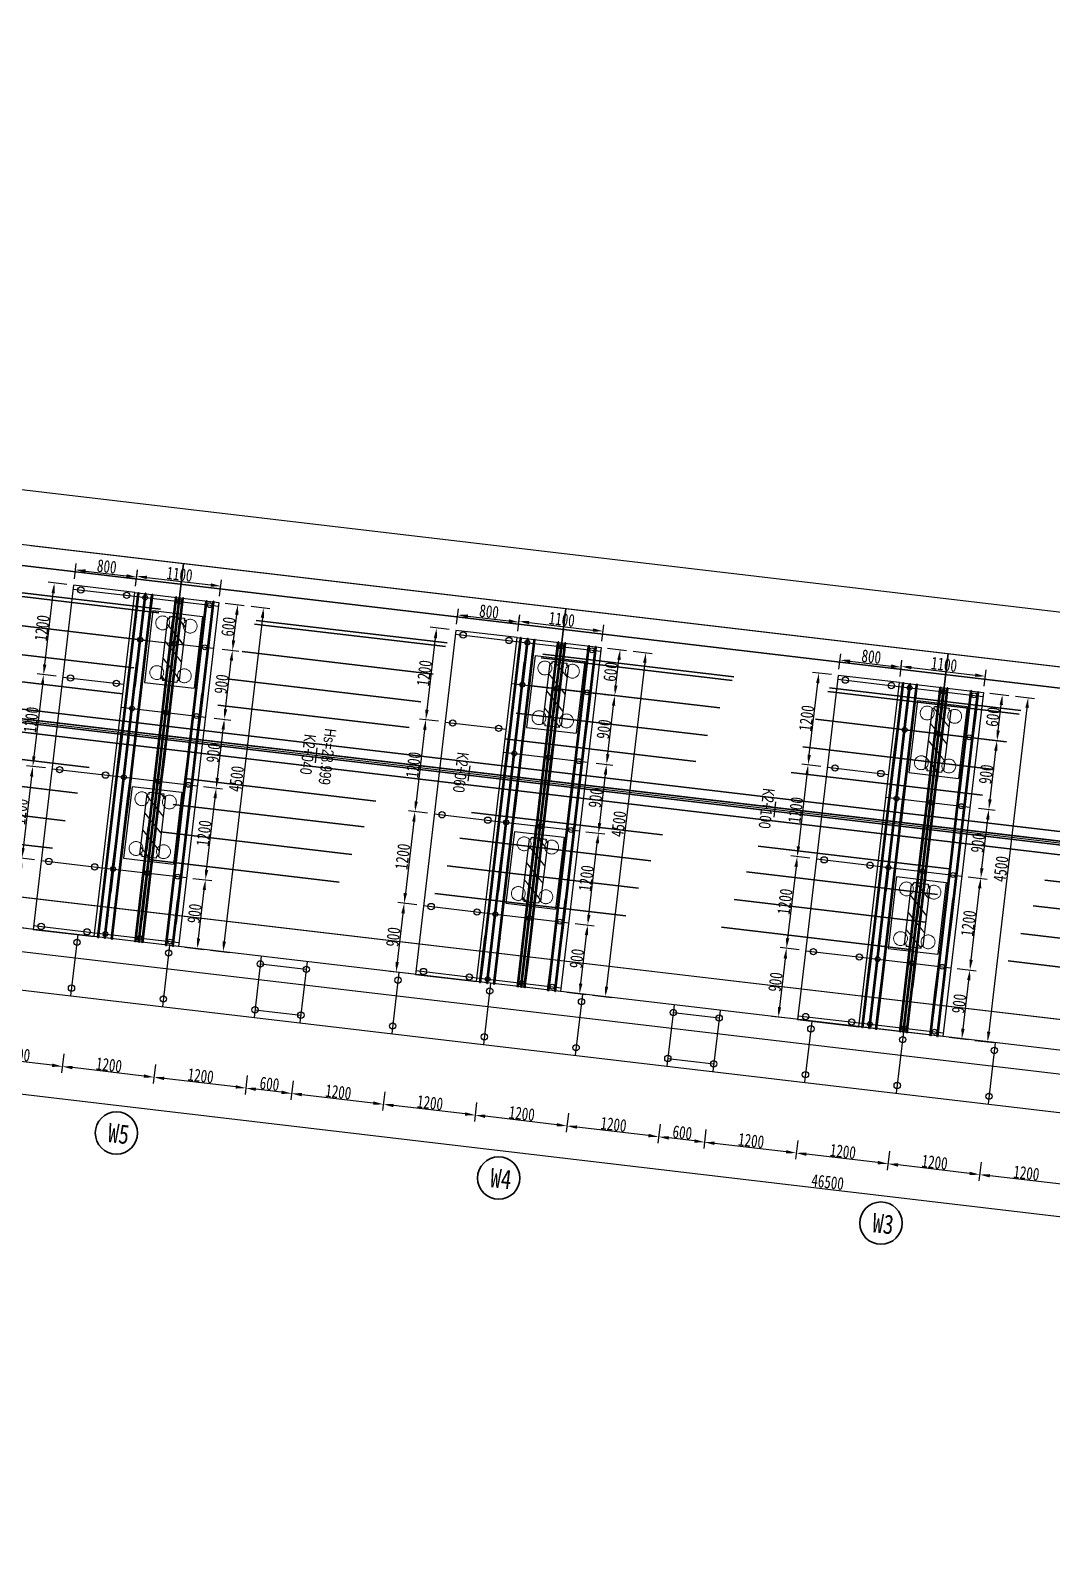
# Model space of a CAD drawing. Extents: x 0 to 558779, y 0 to 2762081.
# Drawn here: x 518231.3 to 518363.9, y 2757667.7 to 2757867.1 of the extents above; entities that cross this region are included whole.
import ezdxf
from ezdxf.enums import TextEntityAlignment as Align

# ---------------------------------------------------------------- set-up
doc = ezdxf.new("R2010")
doc.units = 0
doc.header["$LTSCALE"] = 20
doc.header["$PDMODE"] = 34
for name, pattern in [('CENTER', [2, 1.25, -0.25, 0.25, -0.25]), ('DASHED', [19.05, 12.7, -6.35]), ('HIDDEN', [0.375, 0.25, -0.125])]:
    doc.linetypes.add(name, pattern=pattern)
for name, color, linetype in [('B-标线', 8, 'Continuous'), ('L-主桥边线', 240, 'Continuous'), ('QL-主线桥位平面', 190, 'Continuous'), ('QL-主线桥墩', 191, 'Continuous'), ('RD-红线', 230, 'Continuous'), ('XW_2022', 7, 'Continuous'), ('主线墩中心线', 6, 'Continuous'), ('主线墩号', 1, 'Continuous'), ('桩号-2022', 7, 'Continuous'), ('粗实线', 1, 'Continuous'), ('细实线', 8, 'Continuous'), ('设计高-2022', 7, 'Continuous'), ('设计高-地面高-2022', 7, 'Continuous'), ('道路边线', 22, 'Continuous')]:
    doc.layers.add(name, color=color, linetype=linetype)
for name, color, linetype, lineweight in [('Layer1', 1, 'Continuous', 15), ('Layer3', 6, 'CENTER', 9), ('构造细实', 5, 'Continuous', 15), ('细虚线', 2, 'DASHED', 15)]:
    doc.layers.add(name, color=color, linetype=linetype, lineweight=lineweight)
doc.styles.add('FS', font='仿宋_GB2312.ttf', dxfattribs={"width": 0.75})
doc.styles.get("Standard").update_dxf_attribs({"font": 'fsdb_e.shx', "width": 0.7, "bigfont": 'hzdx.shx'})
doc.styles.add('仿宋', font='simfang_0.ttf', dxfattribs={"width": 0.8})
doc.dimstyles.new('100-1.5', dxfattribs={"dimscale": 0.66, "dimtxt": 2.5, "dimasz": 2, "dimexe": 1.25, "dimexo": 1.25, "dimgap": 0.125, "dimtad": 1, "dimdec": 0, "dimlfac": 100, "dimdsep": 46, "dimtxsty": 'FS', "dimcen": 0.001, "dimclrd": 3, "dimclre": 3, "dimclrt": 7, "dimadec": 4, "dimazin": 2, "dimtfac": 1, "dimtdec": 0, "dimtmove": 1, "dimatfit": 2, "dimfxlon": 1, "dimlwd": -1, "dimlwe": -1, "dimarcsym": 0})

# ---------------------------------------------------------------- blocks, each defined once
blk = doc.blocks.new('50')
at = {"layer": '构造细实'}
h = blk.add_hatch(dxfattribs=at)
h.set_pattern_fill('ANSI31', color=4, scale=50, style=0)
edge = h.paths.add_edge_path()
edge.add_line((-395, 120), (395, 120))
edge.add_line((395, 120), (395, 95))
edge.add_line((395, 95), (420, 95))
edge.add_line((420, 95), (420, -95))
edge.add_line((420, -95), (395, -95))
edge.add_line((395, -95), (395, -120))
edge.add_line((395, -120), (-395, -120))
edge.add_line((-395, -120), (-395, -95))
edge.add_line((-395, -95), (-420, -95))
edge.add_line((-420, -95), (-420, 0))
edge.add_line((-420, 0), (-420, 95))
at = {"layer": '粗实线'}
for p, q in [((-470, 325), (-470, -325)), ((470, 325), (-470, 325)), ((470, 325), (470, -325)), ((470, -325), (-470, -325))]:
    blk.add_line(p, q, dxfattribs=at)
at = {"layer": '粗实线', "color": 4}
blk.add_line((420, 0), (420, 85), dxfattribs=at)
for points in [[(-395, 120), (395, 120), (395, 95), (420, 95), (420, -95), (395, -95), (395, -120), (-395, -120), (-395, -95), (-420, -95), (-420, 0), (-420, 95)], [(-395, 120), (-395, 95), (-420, 95)]]:
    blk.add_lwpolyline(points, dxfattribs=at)
at = {"layer": '细虚线', "ltscale": 5}
for centre in [(-325, 180), (325, 180), (-325, -180), (325, -180)]:
    blk.add_circle(centre, 90, dxfattribs=at)
blk = doc.blocks.new('标注墩')
at = {"layer": '主线墩号', "lineweight": 35}
blk.add_circle((0, -28.5), 5.5, dxfattribs=at)
blk = doc.blocks.new('主线桥墩10.09')
at = {"layer": 'L-主桥边线', "color": 1, "lineweight": 35}
for points in [[(-27.4431, 12.1164, 0.0745331), (544.5783, -143.8253), (1927.5544, -306.876)], [(-27.6447, 11.6589, 0.0745331), (544.5198, -144.3219), (1927.4958, -307.3726)]]:
    blk.add_lwpolyline(points, format="xyb", dxfattribs=at)
at = {"layer": '主线墩中心线', "linetype": 'CENTER', "lineweight": 35}
for p, q in [((1230.3173, -202.017), (1227.6828, -224.3623)), ((1279.9734, -207.8714), (1277.3389, -230.2166)), ((1329.6294, -213.7258), (1326.995, -236.071)), ((1227.6243, -224.8588), (1224.9898, -247.2041)), ((1277.2803, -230.7132), (1274.6459, -253.0584)), ((1326.9364, -236.5676), (1324.302, -258.9128))]:
    blk.add_line(p, q, dxfattribs=at)
at = {"layer": '道路边线', "color": 1}
blk.add_line((835.4015, -201.2722), (1924.8613, -329.7178), dxfattribs=at)
blk.add_lwpolyline([(673.2261, -136.3368), (1846.0527, -274.6113)], dxfattribs=at)
at = {"layer": '主线墩号', "xscale": 0.0099999999892583, "yscale": 0.0099999999892583, "zscale": 0.0099999999892583, "rotation": 83.2759565574847}
for p in [(1229, -213.1896), (1278.6561, -219.044), (1328.3122, -224.8984), (1226.307, -236.0314), (1275.9631, -241.8858), (1325.6192, -247.7402)]:
    blk.add_blockref('50', p, dxfattribs=at)
at = {"layer": '主线墩号', "lineweight": 35, "xscale": -0.4999999999879395, "yscale": 0.5, "zscale": 0.5, "rotation": 353.2757236833965}
for p in [(1223.2627, -261.8526), (1272.9188, -267.707), (1322.5749, -273.5614)]:
    blk.add_blockref('标注墩', p, dxfattribs=at)
at = {"layer": '主线墩号', "lineweight": 35, "style": '仿宋', "width": 0.8}
for s, p in [('W5', (1221.8955, -276.0775)), ('W4', (1271.5516, -281.9319)), ('W3', (1321.2077, -287.7863))]:
    blk.add_text(s, height=2.5, rotation=353.330862, dxfattribs=at).set_placement(p, align=Align.MIDDLE_CENTER)
blk = doc.blocks.new('*D1479')
at = {"color": 0}
for p, q in [((517802.66, 2758240.95), (517802.66, 2758238.48)), ((517814.66, 2758240.95), (517814.66, 2758238.48)), ((517813.34, 2758239.3), (517803.98, 2758239.3))]:
    blk.add_line(p, q, dxfattribs=at)
for points in [[(517803.98, 2758239.52), (517803.98, 2758239.08), (517802.66, 2758239.3)], [(517813.34, 2758239.08), (517813.34, 2758239.52), (517814.66, 2758239.3)]]:
    blk.add_solid(points, dxfattribs=at)
at = {"layer": 'DEFPOINTS', "color": 0}
for p in [(517802.66, 2758248.54), (517814.66, 2758248.54), (517802.66, 2758239.3)]:
    blk.add_point(p, dxfattribs=at)
at = {"color": 1, "insert": (517808.66, 2758240.21), "char_height": 1.65, "attachment_point": 5, "style": 'FS'}
blk.add_mtext('1200', dxfattribs=at)
blk = doc.blocks.new('*D1480')
at = {"color": 0}
for p, q in [((517790.66, 2758240.95), (517790.66, 2758238.48)), ((517802.66, 2758240.95), (517802.66, 2758238.48)), ((517801.34, 2758239.3), (517791.98, 2758239.3))]:
    blk.add_line(p, q, dxfattribs=at)
for points in [[(517791.98, 2758239.52), (517791.98, 2758239.08), (517790.66, 2758239.3)], [(517801.34, 2758239.08), (517801.34, 2758239.52), (517802.66, 2758239.3)]]:
    blk.add_solid(points, dxfattribs=at)
at = {"layer": 'DEFPOINTS', "color": 0}
for p in [(517790.66, 2758248.54), (517802.66, 2758248.54), (517790.66, 2758239.3)]:
    blk.add_point(p, dxfattribs=at)
at = {"color": 1, "insert": (517796.66, 2758240.21), "char_height": 1.65, "attachment_point": 5, "style": 'FS'}
blk.add_mtext('1200', dxfattribs=at)
blk = doc.blocks.new('*D1481')
at = {"color": 0}
for p, q in [((517778.66, 2758240.95), (517778.66, 2758238.48)), ((517790.66, 2758240.95), (517790.66, 2758238.48)), ((517789.34, 2758239.3), (517779.98, 2758239.3))]:
    blk.add_line(p, q, dxfattribs=at)
for points in [[(517779.98, 2758239.52), (517779.98, 2758239.08), (517778.66, 2758239.3)], [(517789.34, 2758239.08), (517789.34, 2758239.52), (517790.66, 2758239.3)]]:
    blk.add_solid(points, dxfattribs=at)
at = {"layer": 'DEFPOINTS', "color": 0}
for p in [(517778.66, 2758248.54), (517790.66, 2758248.54), (517778.66, 2758239.3)]:
    blk.add_point(p, dxfattribs=at)
at = {"color": 1, "insert": (517784.66, 2758240.21), "char_height": 1.65, "attachment_point": 5, "style": 'FS'}
blk.add_mtext('1200', dxfattribs=at)
blk = doc.blocks.new('*D1482')
at = {"color": 0}
for p, q in [((517766.66, 2758240.95), (517766.66, 2758238.48)), ((517778.66, 2758240.95), (517778.66, 2758238.48)), ((517777.34, 2758239.3), (517767.98, 2758239.3))]:
    blk.add_line(p, q, dxfattribs=at)
for points in [[(517767.98, 2758239.52), (517767.98, 2758239.08), (517766.66, 2758239.3)], [(517777.34, 2758239.08), (517777.34, 2758239.52), (517778.66, 2758239.3)]]:
    blk.add_solid(points, dxfattribs=at)
at = {"layer": 'DEFPOINTS', "color": 0}
for p in [(517766.66, 2758248.54), (517778.66, 2758248.54), (517766.66, 2758239.3)]:
    blk.add_point(p, dxfattribs=at)
at = {"color": 1, "insert": (517772.66, 2758240.21), "char_height": 1.65, "attachment_point": 5, "style": 'FS'}
blk.add_mtext('1200', dxfattribs=at)
blk = doc.blocks.new('*D1483')
at = {"color": 0}
for p, q in [((517760.66, 2758240.95), (517760.66, 2758238.48)), ((517766.66, 2758240.95), (517766.66, 2758238.48)), ((517765.34, 2758239.3), (517761.98, 2758239.3))]:
    blk.add_line(p, q, dxfattribs=at)
for points in [[(517761.98, 2758239.52), (517761.98, 2758239.08), (517760.66, 2758239.3)], [(517765.34, 2758239.08), (517765.34, 2758239.52), (517766.66, 2758239.3)]]:
    blk.add_solid(points, dxfattribs=at)
at = {"layer": 'DEFPOINTS', "color": 0}
for p in [(517760.66, 2758248.54), (517766.66, 2758248.54), (517760.66, 2758239.3)]:
    blk.add_point(p, dxfattribs=at)
at = {"color": 1, "insert": (517763.66, 2758240.21), "char_height": 1.65, "attachment_point": 5, "style": 'FS'}
blk.add_mtext('600', dxfattribs=at)
blk = doc.blocks.new('*D1484')
at = {"color": 0}
for p, q in [((517748.66, 2758240.95), (517748.66, 2758238.48)), ((517760.66, 2758240.95), (517760.66, 2758238.48)), ((517759.34, 2758239.3), (517749.98, 2758239.3))]:
    blk.add_line(p, q, dxfattribs=at)
for points in [[(517749.98, 2758239.52), (517749.98, 2758239.08), (517748.66, 2758239.3)], [(517759.34, 2758239.08), (517759.34, 2758239.52), (517760.66, 2758239.3)]]:
    blk.add_solid(points, dxfattribs=at)
at = {"layer": 'DEFPOINTS', "color": 0}
for p in [(517748.66, 2758248.54), (517760.66, 2758248.54), (517748.66, 2758239.3)]:
    blk.add_point(p, dxfattribs=at)
at = {"color": 1, "insert": (517754.66, 2758240.21), "char_height": 1.65, "attachment_point": 5, "style": 'FS'}
blk.add_mtext('1200', dxfattribs=at)
blk = doc.blocks.new('*D1485')
at = {"color": 0}
for p, q in [((517736.66, 2758240.95), (517736.66, 2758238.48)), ((517748.66, 2758240.95), (517748.66, 2758238.48)), ((517747.34, 2758239.3), (517737.98, 2758239.3))]:
    blk.add_line(p, q, dxfattribs=at)
for points in [[(517737.98, 2758239.52), (517737.98, 2758239.08), (517736.66, 2758239.3)], [(517747.34, 2758239.08), (517747.34, 2758239.52), (517748.66, 2758239.3)]]:
    blk.add_solid(points, dxfattribs=at)
at = {"layer": 'DEFPOINTS', "color": 0}
for p in [(517736.66, 2758248.54), (517748.66, 2758248.54), (517736.66, 2758239.3)]:
    blk.add_point(p, dxfattribs=at)
at = {"color": 1, "insert": (517742.66, 2758240.21), "char_height": 1.65, "attachment_point": 5, "style": 'FS'}
blk.add_mtext('1200', dxfattribs=at)
blk = doc.blocks.new('*D1486')
at = {"color": 0}
for p, q in [((517724.66, 2758240.95), (517724.66, 2758238.48)), ((517736.66, 2758240.95), (517736.66, 2758238.48)), ((517735.34, 2758239.3), (517725.98, 2758239.3))]:
    blk.add_line(p, q, dxfattribs=at)
for points in [[(517725.98, 2758239.52), (517725.98, 2758239.08), (517724.66, 2758239.3)], [(517735.34, 2758239.08), (517735.34, 2758239.52), (517736.66, 2758239.3)]]:
    blk.add_solid(points, dxfattribs=at)
at = {"layer": 'DEFPOINTS', "color": 0}
for p in [(517724.66, 2758248.54), (517736.66, 2758248.54), (517724.66, 2758239.3)]:
    blk.add_point(p, dxfattribs=at)
at = {"color": 1, "insert": (517730.66, 2758240.21), "char_height": 1.65, "attachment_point": 5, "style": 'FS'}
blk.add_mtext('1200', dxfattribs=at)
blk = doc.blocks.new('*D1487')
at = {"color": 0}
for p, q in [((517712.66, 2758240.95), (517712.66, 2758238.48)), ((517724.66, 2758240.95), (517724.66, 2758238.48)), ((517723.34, 2758239.3), (517713.98, 2758239.3))]:
    blk.add_line(p, q, dxfattribs=at)
for points in [[(517713.98, 2758239.52), (517713.98, 2758239.08), (517712.66, 2758239.3)], [(517723.34, 2758239.08), (517723.34, 2758239.52), (517724.66, 2758239.3)]]:
    blk.add_solid(points, dxfattribs=at)
at = {"layer": 'DEFPOINTS', "color": 0}
for p in [(517712.66, 2758248.54), (517724.66, 2758248.54), (517712.66, 2758239.3)]:
    blk.add_point(p, dxfattribs=at)
at = {"color": 1, "insert": (517718.66, 2758240.21), "char_height": 1.65, "attachment_point": 5, "style": 'FS'}
blk.add_mtext('1200', dxfattribs=at)
blk = doc.blocks.new('*D1488')
at = {"color": 0}
for p, q in [((517706.66, 2758240.95), (517706.66, 2758238.48)), ((517712.66, 2758240.95), (517712.66, 2758238.48)), ((517711.34, 2758239.3), (517707.98, 2758239.3))]:
    blk.add_line(p, q, dxfattribs=at)
for points in [[(517707.98, 2758239.52), (517707.98, 2758239.08), (517706.66, 2758239.3)], [(517711.34, 2758239.08), (517711.34, 2758239.52), (517712.66, 2758239.3)]]:
    blk.add_solid(points, dxfattribs=at)
at = {"layer": 'DEFPOINTS', "color": 0}
for p in [(517706.66, 2758248.54), (517712.66, 2758248.54), (517706.66, 2758239.3)]:
    blk.add_point(p, dxfattribs=at)
at = {"color": 1, "insert": (517709.66, 2758240.21), "char_height": 1.65, "attachment_point": 5, "style": 'FS'}
blk.add_mtext('600', dxfattribs=at)
blk = doc.blocks.new('*D1489')
at = {"color": 0}
for p, q in [((517694.66, 2758240.95), (517694.66, 2758238.48)), ((517706.66, 2758240.95), (517706.66, 2758238.48)), ((517705.34, 2758239.3), (517695.98, 2758239.3))]:
    blk.add_line(p, q, dxfattribs=at)
for points in [[(517695.98, 2758239.52), (517695.98, 2758239.08), (517694.66, 2758239.3)], [(517705.34, 2758239.08), (517705.34, 2758239.52), (517706.66, 2758239.3)]]:
    blk.add_solid(points, dxfattribs=at)
at = {"layer": 'DEFPOINTS', "color": 0}
for p in [(517694.66, 2758248.54), (517706.66, 2758248.54), (517694.66, 2758239.3)]:
    blk.add_point(p, dxfattribs=at)
at = {"color": 1, "insert": (517700.66, 2758240.21), "char_height": 1.65, "attachment_point": 5, "style": 'FS'}
blk.add_mtext('1200', dxfattribs=at)
blk = doc.blocks.new('*D1490')
at = {"color": 0}
for p, q in [((517682.66, 2758240.95), (517682.66, 2758238.48)), ((517694.66, 2758240.95), (517694.66, 2758238.48)), ((517693.34, 2758239.3), (517683.98, 2758239.3))]:
    blk.add_line(p, q, dxfattribs=at)
for points in [[(517683.98, 2758239.52), (517683.98, 2758239.08), (517682.66, 2758239.3)], [(517693.34, 2758239.08), (517693.34, 2758239.52), (517694.66, 2758239.3)]]:
    blk.add_solid(points, dxfattribs=at)
at = {"layer": 'DEFPOINTS', "color": 0}
for p in [(517682.66, 2758248.54), (517694.66, 2758248.54), (517682.66, 2758239.3)]:
    blk.add_point(p, dxfattribs=at)
at = {"color": 1, "insert": (517688.66, 2758240.21), "char_height": 1.65, "attachment_point": 5, "style": 'FS'}
blk.add_mtext('1200', dxfattribs=at)
blk = doc.blocks.new('*D1491')
at = {"color": 0}
for p, q in [((517670.66, 2758240.95), (517670.66, 2758238.48)), ((517682.66, 2758240.95), (517682.66, 2758238.48)), ((517681.34, 2758239.3), (517671.98, 2758239.3))]:
    blk.add_line(p, q, dxfattribs=at)
for points in [[(517671.98, 2758239.52), (517671.98, 2758239.08), (517670.66, 2758239.3)], [(517681.34, 2758239.08), (517681.34, 2758239.52), (517682.66, 2758239.3)]]:
    blk.add_solid(points, dxfattribs=at)
at = {"layer": 'DEFPOINTS', "color": 0}
for p in [(517670.66, 2758248.54), (517682.66, 2758248.54), (517670.66, 2758239.3)]:
    blk.add_point(p, dxfattribs=at)
at = {"color": 1, "insert": (517676.66, 2758240.21), "char_height": 1.65, "attachment_point": 5, "style": 'FS'}
blk.add_mtext('1200', dxfattribs=at)
blk = doc.blocks.new('*D1502')
at = {"color": 0}
for p, q in [((517550.66, 2758236.77), (517550.66, 2758234.3)), ((518015.66, 2758236.77), (518015.66, 2758234.3)), ((517551.98, 2758235.12), (518014.34, 2758235.12))]:
    blk.add_line(p, q, dxfattribs=at)
for points in [[(517551.98, 2758235.34), (517551.98, 2758234.9), (517550.66, 2758235.12)], [(518014.34, 2758234.9), (518014.34, 2758235.34), (518015.66, 2758235.12)]]:
    blk.add_solid(points, dxfattribs=at)
at = {"layer": 'DEFPOINTS', "color": 0}
for p in [(517550.66, 2758248.54), (518015.66, 2758242.54), (518015.66, 2758235.12)]:
    blk.add_point(p, dxfattribs=at)
at = {"color": 1, "insert": (517783.16, 2758236.03), "char_height": 1.65, "attachment_point": 5, "style": 'FS'}
blk.add_mtext('46500', dxfattribs=at)
blk = doc.blocks.new('a')
at = {"layer": 'Layer3', "ltscale": 30}
for p, q in [((-1082, 2294), (-766, 2294)), ((-1077, 2281), (-1077, 2305)), ((-777, 2285), (-777, 2301))]:
    blk.add_line(p, q, dxfattribs=at)
at = {"layer": '细实线', "color": 5, "ltscale": 30}
for p, q in [((-1083, 2302), (-1083, 2302)), ((-1082, 2302), (-1083, 2302)), ((-1083, 2299), (-1083, 2302)), ((-1083, 2299), (-1083, 2299)), ((-1082, 2299), (-1083, 2299)), ((-1083, 2290), (-1083, 2290)), ((-1082, 2290), (-1083, 2290)), ((-1083, 2287), (-1083, 2290)), ((-1083, 2287), (-1083, 2287)), ((-1082, 2287), (-1083, 2287)), ((-1082, 2298), (-1082, 2303)), ((-1082, 2303), (-783, 2303)), ((-1082, 2298), (-783, 2298)), ((-1082, 2285), (-1082, 2290)), ((-1082, 2290), (-783, 2290)), ((-1082, 2285), (-783, 2285)), ((-1070, 2298), (-1070, 2298)), ((-1070, 2298), (-1069, 2298)), ((-1070, 2291), (-1069, 2291)), ((-1070, 2290), (-1070, 2291)), ((-1068, 2291), (-1068, 2297)), ((-1068, 2291), (-1068, 2297)), ((-1067, 2298), (-1066, 2298)), ((-1067, 2291), (-1066, 2291)), ((-1065, 2298), (-1065, 2298)), ((-1065, 2290), (-1065, 2291)), ((-929, 2298), (-929, 2298)), ((-929, 2298), (-928, 2298)), ((-929, 2290), (-929, 2291)), ((-929, 2291), (-928, 2291)), ((-927, 2291), (-927, 2297)), ((-927, 2291), (-927, 2297)), ((-926, 2298), (-925, 2298)), ((-926, 2291), (-925, 2291)), ((-924, 2298), (-924, 2298)), ((-924, 2290), (-924, 2291)), ((-798, 2297), (-798, 2298)), ((-798, 2297), (-789, 2297)), ((-798, 2292), (-789, 2292)), ((-798, 2290), (-798, 2292)), ((-788, 2298), (-788, 2298)), ((-788, 2298), (-787, 2298)), ((-788, 2290), (-788, 2291)), ((-788, 2291), (-787, 2291)), ((-786, 2291), (-786, 2297)), ((-786, 2291), (-786, 2297)), ((-785, 2298), (-784, 2298)), ((-785, 2291), (-784, 2291)), ((-783, 2298), (-783, 2303)), ((-783, 2298), (-772, 2298)), ((-783, 2298), (-771, 2298)), ((-783, 2298), (-783, 2298)), ((-783, 2291), (-772, 2291)), ((-783, 2290), (-783, 2291)), ((-783, 2290), (-771, 2290)), ((-783, 2285), (-783, 2290)), ((-771, 2297), (-772, 2298)), ((-771, 2291), (-772, 2291)), ((-771, 2298), (-771, 2298)), ((-771, 2291), (-771, 2298)), ((-771, 2291), (-771, 2297)), ((-771, 2291), (-771, 2290))]:
    blk.add_line(p, q, dxfattribs=at)
for centre, radius, start, end in [((-1070, 2298), 0.25, 180, 270), ((-1070, 2291), 0.25, 90, 180), ((-1069, 2297), 0.5, 0, 90), ((-1069, 2291), 0.5, 270, 0), ((-1067, 2297), 0.5, 90, 180), ((-1067, 2291), 0.5, 180, 270), ((-1066, 2298), 0.25, 270, 0), ((-1066, 2291), 0.25, 0, 90), ((-929, 2298), 0.25, 180, 270), ((-929, 2291), 0.25, 90, 180), ((-928, 2297), 0.5, 0, 90), ((-928, 2291), 0.5, 270, 0), ((-926, 2297), 0.5, 90, 180), ((-926, 2291), 0.5, 180, 270), ((-925, 2298), 0.25, 270, 0), ((-925, 2291), 0.25, 0, 90), ((-789, 2294), 2.5, 270, 90), ((-788, 2298), 0.25, 180, 270), ((-788, 2291), 0.25, 90, 180), ((-787, 2297), 0.5, 0, 90), ((-787, 2291), 0.5, 270, 0), ((-785, 2297), 0.5, 90, 180), ((-785, 2291), 0.5, 180, 270), ((-784, 2298), 0.25, 270, 0), ((-784, 2291), 0.25, 0, 90)]:
    blk.add_arc(centre, radius, start, end, dxfattribs=at)
blk = doc.blocks.new('*U1388')
at = {"layer": 'Layer1', "ltscale": 30, "xscale": 0.009999999776482596, "yscale": 0.009999999776482596, "zscale": 0.009999999776482596, "rotation": 89.9999983127665}
blk.add_blockref('a', (22.93, 9.25), dxfattribs=at)
blk = doc.blocks.new('*U1387')
at = {"color": 0, "linetype": 'ByBlock', "lineweight": -2, "transparency": 16777216}
for p in [(0, 42), (0, 39), (0, 36), (0, 33), (0, 30), (0, 27), (0, 24), (0, 21), (0, 18), (0, 15), (0, 12), (0, 9), (0, 6), (0, 3), (0, 0)]:
    blk.add_blockref('*U1388', p, dxfattribs=at)
blk = doc.blocks.new('*U1386')
at = {"color": 1}
blk.add_blockref('*U1387', (0, -19.5), dxfattribs=at)
blk = doc.blocks.new('*U1385')
at = {"color": 0, "linetype": 'ByBlock', "lineweight": -2, "transparency": 16777216}
for p in [(0, 0), (0.45, 0), (0.9, 0)]:
    blk.add_blockref('*U1386', p, dxfattribs=at)
blk = doc.blocks.new('*D1389')
at = {"color": 0}
for p, q in [((520145.96, 2757270.63), (520145.96, 2757272.76)), ((520147.28, 2757271.93), (520155.64, 2757271.93)), ((520156.96, 2757270.63), (520156.96, 2757272.76))]:
    blk.add_line(p, q, dxfattribs=at)
for points in [[(520147.28, 2757272.15), (520147.28, 2757271.71), (520145.96, 2757271.93)], [(520155.64, 2757271.71), (520155.64, 2757272.15), (520156.96, 2757271.93)]]:
    blk.add_solid(points, dxfattribs=at)
at = {"layer": 'DEFPOINTS', "color": 0}
for p in [(520156.96, 2757271.93), (520145.96, 2757269.81), (520156.96, 2757269.81)]:
    blk.add_point(p, dxfattribs=at)
at = {"color": 1, "insert": (520151.46, 2757272.84), "char_height": 1.65, "attachment_point": 5, "style": 'FS'}
blk.add_mtext('1100', dxfattribs=at)
blk = doc.blocks.new('*D1390')
at = {"color": 0}
for p, q in [((520157.79, 2757233.81), (520160.27, 2757233.81)), ((520159.44, 2757226.13), (520159.44, 2757232.49)), ((520157.79, 2757224.81), (520160.27, 2757224.81))]:
    blk.add_line(p, q, dxfattribs=at)
for points in [[(520159.66, 2757232.49), (520159.22, 2757232.49), (520159.44, 2757233.81)], [(520159.22, 2757226.13), (520159.66, 2757226.13), (520159.44, 2757224.81)]]:
    blk.add_solid(points, dxfattribs=at)
at = {"layer": 'DEFPOINTS', "color": 0}
for p in [(520155.76, 2757233.81), (520159.44, 2757233.81), (520156.96, 2757224.81)]:
    blk.add_point(p, dxfattribs=at)
at = {"color": 1, "insert": (520158.54, 2757229.31), "char_height": 1.65, "attachment_point": 5, "rotation": 90, "style": 'FS'}
blk.add_mtext('900', dxfattribs=at)
blk = doc.blocks.new('*D1391')
at = {"color": 0}
for p, q in [((520157.79, 2757245.81), (520160.27, 2757245.81)), ((520159.44, 2757235.13), (520159.44, 2757244.49)), ((520157.79, 2757233.81), (520160.27, 2757233.81))]:
    blk.add_line(p, q, dxfattribs=at)
for points in [[(520159.66, 2757244.49), (520159.22, 2757244.49), (520159.44, 2757245.81)], [(520159.22, 2757235.13), (520159.66, 2757235.13), (520159.44, 2757233.81)]]:
    blk.add_solid(points, dxfattribs=at)
at = {"layer": 'DEFPOINTS', "color": 0}
for p in [(520156.06, 2757245.81), (520159.44, 2757245.81), (520155.76, 2757233.81)]:
    blk.add_point(p, dxfattribs=at)
at = {"color": 1, "insert": (520158.54, 2757239.81), "char_height": 1.65, "attachment_point": 5, "rotation": 90, "style": 'FS'}
blk.add_mtext('1200', dxfattribs=at)
blk = doc.blocks.new('*D1392')
at = {"color": 0}
for p, q in [((520158.09, 2757254.81), (520160.27, 2757254.81)), ((520159.44, 2757247.13), (520159.44, 2757253.49)), ((520157.79, 2757245.81), (520160.27, 2757245.81))]:
    blk.add_line(p, q, dxfattribs=at)
for points in [[(520159.66, 2757253.49), (520159.22, 2757253.49), (520159.44, 2757254.81)], [(520159.22, 2757247.13), (520159.66, 2757247.13), (520159.44, 2757245.81)]]:
    blk.add_solid(points, dxfattribs=at)
at = {"layer": 'DEFPOINTS', "color": 0}
for p in [(520157.26, 2757254.81), (520159.44, 2757254.81), (520156.06, 2757245.81)]:
    blk.add_point(p, dxfattribs=at)
at = {"color": 1, "insert": (520158.54, 2757250.31), "char_height": 1.65, "attachment_point": 5, "rotation": 90, "style": 'FS'}
blk.add_mtext('900', dxfattribs=at)
blk = doc.blocks.new('*D1393')
at = {"color": 0}
for p, q in [((520158.09, 2757263.81), (520160.27, 2757263.81)), ((520159.44, 2757256.13), (520159.44, 2757262.49)), ((520158.09, 2757254.81), (520160.27, 2757254.81))]:
    blk.add_line(p, q, dxfattribs=at)
for points in [[(520159.66, 2757262.49), (520159.22, 2757262.49), (520159.44, 2757263.81)], [(520159.22, 2757256.13), (520159.66, 2757256.13), (520159.44, 2757254.81)]]:
    blk.add_solid(points, dxfattribs=at)
at = {"layer": 'DEFPOINTS', "color": 0}
for p in [(520157.26, 2757263.81), (520159.44, 2757263.81), (520157.26, 2757254.81)]:
    blk.add_point(p, dxfattribs=at)
at = {"color": 1, "insert": (520158.54, 2757259.31), "char_height": 1.65, "attachment_point": 5, "rotation": 90, "style": 'FS'}
blk.add_mtext('900', dxfattribs=at)
blk = doc.blocks.new('*D1394')
at = {"color": 0}
for p, q in [((520157.79, 2757269.81), (520160.27, 2757269.81)), ((520159.44, 2757265.13), (520159.44, 2757268.49)), ((520158.09, 2757263.81), (520160.27, 2757263.81))]:
    blk.add_line(p, q, dxfattribs=at)
for points in [[(520159.66, 2757268.49), (520159.22, 2757268.49), (520159.44, 2757269.81)], [(520159.22, 2757265.13), (520159.66, 2757265.13), (520159.44, 2757263.81)]]:
    blk.add_solid(points, dxfattribs=at)
at = {"layer": 'DEFPOINTS', "color": 0}
for p in [(520156.06, 2757269.81), (520159.44, 2757269.81), (520157.26, 2757263.81)]:
    blk.add_point(p, dxfattribs=at)
at = {"color": 1, "insert": (520158.54, 2757266.81), "char_height": 1.65, "attachment_point": 5, "rotation": 90, "style": 'FS'}
blk.add_mtext('600', dxfattribs=at)
blk = doc.blocks.new('*D1395')
at = {"color": 0}
for p, q in [((520161.16, 2757269.81), (520163.63, 2757269.81)), ((520162.81, 2757268.49), (520162.81, 2757226.13)), ((520161.16, 2757224.81), (520163.63, 2757224.81))]:
    blk.add_line(p, q, dxfattribs=at)
for points in [[(520163.03, 2757268.49), (520162.59, 2757268.49), (520162.81, 2757269.81)], [(520162.59, 2757226.13), (520163.03, 2757226.13), (520162.81, 2757224.81)]]:
    blk.add_solid(points, dxfattribs=at)
at = {"layer": 'DEFPOINTS', "color": 0}
for p in [(520156.96, 2757269.81), (520156.96, 2757224.81), (520162.81, 2757224.81)]:
    blk.add_point(p, dxfattribs=at)
at = {"color": 1, "insert": (520161.9, 2757247.31), "char_height": 1.65, "attachment_point": 5, "rotation": 90, "style": 'FS'}
blk.add_mtext('4500', dxfattribs=at)
blk = doc.blocks.new('*U1399')
at = {"layer": 'Layer1', "ltscale": 30, "xscale": 0.009999999776482596, "yscale": 0.009999999776482596, "zscale": 0.009999999776482596, "rotation": 89.9999983127665}
blk.add_blockref('a', (22.93, 9.25), dxfattribs=at)
blk = doc.blocks.new('*U1398')
at = {"color": 0, "linetype": 'ByBlock', "lineweight": -2, "transparency": 16777216}
for p in [(0, 42), (0, 39), (0, 36), (0, 33), (0, 30), (0, 27), (0, 24), (0, 21), (0, 18), (0, 15), (0, 12), (0, 9), (0, 6), (0, 3), (0, 0)]:
    blk.add_blockref('*U1399', p, dxfattribs=at)
blk = doc.blocks.new('*U1397')
at = {"color": 1}
blk.add_blockref('*U1398', (0, -19.5), dxfattribs=at)
blk = doc.blocks.new('*U1396')
at = {"color": 0, "linetype": 'ByBlock', "lineweight": -2, "transparency": 16777216}
for p in [(0, 0), (0.9, 0)]:
    blk.add_blockref('*U1397', p, dxfattribs=at)
blk = doc.blocks.new('*U1403')
at = {"layer": 'Layer1', "ltscale": 30, "xscale": 0.009999999776482596, "yscale": 0.009999999776482596, "zscale": 0.009999999776482596, "rotation": 89.9999983127665}
blk.add_blockref('a', (22.93, 9.25), dxfattribs=at)
blk = doc.blocks.new('*U1402')
at = {"color": 0, "linetype": 'ByBlock', "lineweight": -2, "transparency": 16777216}
for p in [(0, 42), (0, 39), (0, 36), (0, 33), (0, 30), (0, 27), (0, 24), (0, 21), (0, 18), (0, 15), (0, 12), (0, 9), (0, 6), (0, 3), (0, 0)]:
    blk.add_blockref('*U1403', p, dxfattribs=at)
blk = doc.blocks.new('*U1401')
at = {"color": 1}
blk.add_blockref('*U1402', (0, -19.5), dxfattribs=at)
blk = doc.blocks.new('*U1400')
at = {"color": 0, "linetype": 'ByBlock', "lineweight": -2, "transparency": 16777216}
for p in [(0, 0), (0.9, 0), (1.8, 0)]:
    blk.add_blockref('*U1401', p, dxfattribs=at)
blk = doc.blocks.new('*D1367')
at = {"color": 0}
for p, q in [((518412.61, 2757772.84), (518412.61, 2757774.85)), ((518413.93, 2757774.03), (518419.29, 2757774.03)), ((518420.61, 2757772.84), (518420.61, 2757774.85))]:
    blk.add_line(p, q, dxfattribs=at)
for points in [[(518413.93, 2757774.25), (518413.93, 2757773.81), (518412.61, 2757774.03)], [(518419.29, 2757773.81), (518419.29, 2757774.25), (518420.61, 2757774.03)]]:
    blk.add_solid(points, dxfattribs=at)
at = {"layer": 'DEFPOINTS', "color": 0}
for p in [(518420.61, 2757774.03), (518412.61, 2757772.02), (518420.61, 2757772.02)]:
    blk.add_point(p, dxfattribs=at)
at = {"color": 1, "insert": (518416.61, 2757774.94), "char_height": 1.65, "attachment_point": 5, "style": 'FS'}
blk.add_mtext('800', dxfattribs=at)
blk = doc.blocks.new('*D1368')
at = {"color": 0}
for p, q in [((518411.74, 2757772.02), (518409.26, 2757772.02)), ((518410.09, 2757761.34), (518410.09, 2757770.7)), ((518411.74, 2757760.02), (518409.26, 2757760.02))]:
    blk.add_line(p, q, dxfattribs=at)
for points in [[(518410.31, 2757770.7), (518409.87, 2757770.7), (518410.09, 2757772.02)], [(518409.87, 2757761.34), (518410.31, 2757761.34), (518410.09, 2757760.02)]]:
    blk.add_solid(points, dxfattribs=at)
at = {"layer": 'DEFPOINTS', "color": 0}
for p in [(518410.09, 2757772.02), (518412.61, 2757772.02), (518412.61, 2757760.02)]:
    blk.add_point(p, dxfattribs=at)
at = {"color": 1, "insert": (518409.18, 2757766.02), "char_height": 1.65, "attachment_point": 5, "rotation": 90, "style": 'FS'}
blk.add_mtext('1200', dxfattribs=at)
blk = doc.blocks.new('*D1369')
at = {"color": 0}
for p, q in [((518411.74, 2757760.02), (518409.26, 2757760.02)), ((518410.09, 2757758.7), (518410.09, 2757749.34)), ((518411.74, 2757748.02), (518409.26, 2757748.02))]:
    blk.add_line(p, q, dxfattribs=at)
for points in [[(518410.31, 2757758.7), (518409.87, 2757758.7), (518410.09, 2757760.02)], [(518409.87, 2757749.34), (518410.31, 2757749.34), (518410.09, 2757748.02)]]:
    blk.add_solid(points, dxfattribs=at)
at = {"layer": 'DEFPOINTS', "color": 0}
for p in [(518412.61, 2757760.02), (518410.09, 2757748.02), (518412.61, 2757748.02)]:
    blk.add_point(p, dxfattribs=at)
at = {"color": 1, "insert": (518409.18, 2757754.02), "char_height": 1.65, "attachment_point": 5, "rotation": 90, "style": 'FS'}
blk.add_mtext('1200', dxfattribs=at)
blk = doc.blocks.new('*D1370')
at = {"color": 0}
for p, q in [((518411.74, 2757736.02), (518409.26, 2757736.02)), ((518410.09, 2757734.7), (518410.09, 2757728.34)), ((518411.74, 2757727.02), (518409.26, 2757727.02))]:
    blk.add_line(p, q, dxfattribs=at)
for points in [[(518410.31, 2757734.7), (518409.87, 2757734.7), (518410.09, 2757736.02)], [(518409.87, 2757728.34), (518410.31, 2757728.34), (518410.09, 2757727.02)]]:
    blk.add_solid(points, dxfattribs=at)
at = {"layer": 'DEFPOINTS', "color": 0}
for p in [(518412.61, 2757736.02), (518410.09, 2757727.02), (518412.61, 2757727.02)]:
    blk.add_point(p, dxfattribs=at)
at = {"color": 1, "insert": (518409.18, 2757731.52), "char_height": 1.65, "attachment_point": 5, "rotation": 90, "style": 'FS'}
blk.add_mtext('900', dxfattribs=at)
blk = doc.blocks.new('*D1371')
at = {"color": 0}
for p, q in [((518411.74, 2757748.02), (518409.26, 2757748.02)), ((518410.09, 2757746.7), (518410.09, 2757737.34)), ((518411.74, 2757736.02), (518409.26, 2757736.02))]:
    blk.add_line(p, q, dxfattribs=at)
for points in [[(518410.31, 2757746.7), (518409.87, 2757746.7), (518410.09, 2757748.02)], [(518409.87, 2757737.34), (518410.31, 2757737.34), (518410.09, 2757736.02)]]:
    blk.add_solid(points, dxfattribs=at)
at = {"layer": 'DEFPOINTS', "color": 0}
for p in [(518412.61, 2757748.02), (518410.09, 2757736.02), (518412.61, 2757736.02)]:
    blk.add_point(p, dxfattribs=at)
at = {"color": 1, "insert": (518409.18, 2757742.02), "char_height": 1.65, "attachment_point": 5, "rotation": 90, "style": 'FS'}
blk.add_mtext('1200', dxfattribs=at)
blk = doc.blocks.new('西引桥+主桥栈桥')
at = {"color": 7}
for p, q in [((518045.657, 2758256.542), (517549.557, 2758256.542)), ((517549.557, 2758248.542), (518015.657, 2758248.542))]:
    blk.add_line(p, q, dxfattribs=at)
at = {"color": 1}
for p, q in [((517682.657, 2758256.542), (517682.657, 2758248.542)), ((517694.657, 2758256.542), (517694.657, 2758248.542)), ((517706.657, 2758256.542), (517706.657, 2758248.542)), ((517712.657, 2758256.542), (517712.657, 2758248.542)), ((517724.657, 2758256.542), (517724.657, 2758248.542)), ((517736.657, 2758256.542), (517736.657, 2758248.542)), ((517748.657, 2758256.542), (517748.657, 2758248.542)), ((517760.657, 2758256.542), (517760.657, 2758248.542)), ((517766.657, 2758256.542), (517766.657, 2758248.542)), ((517778.657, 2758256.542), (517778.657, 2758248.542)), ((517790.657, 2758256.542), (517790.657, 2758248.542)), ((517802.657, 2758256.542), (517802.657, 2758248.542)), ((517706.657, 2758255.542), (517712.657, 2758255.542)), ((517760.657, 2758255.542), (517766.657, 2758255.542)), ((517706.657, 2758249.542), (517712.657, 2758249.542)), ((517760.657, 2758249.542), (517766.657, 2758249.542))]:
    blk.add_line(p, q, dxfattribs=at)
at = {"color": 5}
for centre in [(517682.657, 2758255.542), (517694.657, 2758255.542), (517706.657, 2758255.542), (517712.657, 2758255.542), (517724.657, 2758255.542), (517736.657, 2758255.542), (517748.657, 2758255.542), (517760.657, 2758255.542), (517766.657, 2758255.542), (517778.657, 2758255.542), (517790.657, 2758255.542), (517802.657, 2758255.542), (517682.657, 2758249.542), (517694.657, 2758249.542), (517706.657, 2758249.542), (517712.657, 2758249.542), (517724.657, 2758249.542), (517736.657, 2758249.542), (517748.657, 2758249.542), (517760.657, 2758249.542), (517766.657, 2758249.542), (517778.657, 2758249.542), (517790.657, 2758249.542), (517802.657, 2758249.542)]:
    blk.add_circle(centre, 0.41, dxfattribs=at)
for base, p1, p2, picture, middle in [((518015.657, 2758235.123), (517550.657, 2758248.542), (518015.657, 2758242.542), '*D1502', (517783.157, 2758236.031)), ((517670.657, 2758239.302), (517682.657, 2758248.542), (517670.657, 2758248.542), '*D1491', (517676.657, 2758240.21)), ((517682.657, 2758239.302), (517694.657, 2758248.542), (517682.657, 2758248.542), '*D1490', (517688.657, 2758240.21)), ((517694.657, 2758239.302), (517706.657, 2758248.542), (517694.657, 2758248.542), '*D1489', (517700.657, 2758240.21)), ((517706.657, 2758239.302), (517712.657, 2758248.542), (517706.657, 2758248.542), '*D1488', (517709.657, 2758240.21)), ((517712.657, 2758239.302), (517724.657, 2758248.542), (517712.657, 2758248.542), '*D1487', (517718.657, 2758240.21)), ((517724.657, 2758239.302), (517736.657, 2758248.542), (517724.657, 2758248.542), '*D1486', (517730.657, 2758240.21)), ((517736.657, 2758239.302), (517748.657, 2758248.542), (517736.657, 2758248.542), '*D1485', (517742.657, 2758240.21)), ((517748.657, 2758239.302), (517760.657, 2758248.542), (517748.657, 2758248.542), '*D1484', (517754.657, 2758240.21)), ((517760.657, 2758239.302), (517766.657, 2758248.542), (517760.657, 2758248.542), '*D1483', (517763.657, 2758240.21)), ((517766.657, 2758239.302), (517778.657, 2758248.542), (517766.657, 2758248.542), '*D1482', (517772.657, 2758240.21)), ((517778.657, 2758239.302), (517790.657, 2758248.542), (517778.657, 2758248.542), '*D1481', (517784.657, 2758240.21)), ((517790.657, 2758239.302), (517802.657, 2758248.542), (517790.657, 2758248.542), '*D1480', (517796.657, 2758240.21)), ((517802.657, 2758239.302), (517814.657, 2758248.542), (517802.657, 2758248.542), '*D1479', (517808.657, 2758240.21))]:
    dim = blk.add_linear_dim(base=base, p1=p1, p2=p2, dimstyle='100-1.5', override={"dimclrd": 0, "dimclre": 0, "dimclrt": 1})
    dim.commit()
    dim.dimension.update_dxf_attribs({"geometry": picture, "text_midpoint": middle})
blk = doc.blocks.new('西引桥平台')
at = {"color": 1}
for p, q in [((520145.961, 2757269.306), (520156.961, 2757269.306)), ((520145.961, 2757263.806), (520156.961, 2757263.806)), ((520145.961, 2757254.806), (520156.961, 2757254.806)), ((520145.961, 2757245.806), (520156.961, 2757245.806)), ((520145.961, 2757233.806), (520156.961, 2757233.806)), ((520145.961, 2757225.306), (520156.961, 2757225.306))]:
    blk.add_line(p, q, dxfattribs=at)
at = {"color": 7}
blk.add_lwpolyline([(520145.961, 2757269.806), (520156.961, 2757269.806), (520156.961, 2757224.806), (520145.961, 2757224.806), (520145.961, 2757269.806)], dxfattribs=at)
at = {"color": 5}
for centre in [(520147.361, 2757269.306), (520151.811, 2757269.306), (520155.811, 2757269.306), (520147.361, 2757263.806), (520151.811, 2757263.806), (520155.811, 2757263.806), (520147.361, 2757254.806), (520151.811, 2757254.806), (520155.811, 2757254.806), (520147.361, 2757245.806), (520151.811, 2757245.806), (520155.811, 2757245.806), (520147.361, 2757233.806), (520151.811, 2757233.806), (520155.811, 2757233.806), (520147.361, 2757225.306), (520151.811, 2757225.306), (520155.811, 2757225.306)]:
    blk.add_circle(centre, 0.315, dxfattribs=at)
at = {"color": 7, "xscale": -1, "rotation": 359.9999983140211}
for name, p in [('*U1400', (520148.25, 2757245.828)), ('*U1396', (520156.25, 2757245.828))]:
    blk.add_blockref(name, p, dxfattribs=at)
at = {"color": 7, "rotation": 1.6859789955e-06}
blk.add_blockref('*U1385', (520151.372, 2757245.828), dxfattribs=at)
at = {"layer": 'QL-主线桥位平面', "xscale": 0.0100000000000035, "yscale": 0.0100000000000035, "zscale": 0.0100000000000035}
for p, rotation in [((520151.811, 2757263.056), 90.0000000008249), ((520151.811, 2757263.056), 90.0000000008249), ((520151.811, 2757240.056), 90.00000000095383), ((520151.811, 2757240.056), 90.0000000008249), ((520151.811, 2757240.056), 90.00000000095383), ((520151.811, 2757240.056), 90.0000000008249)]:
    blk.add_blockref('50', p, dxfattribs=dict(at, rotation=rotation))
dim = blk.add_linear_dim(base=(520156.961, 2757271.935), p1=(520145.961, 2757269.806), p2=(520156.961, 2757269.806), dimstyle='100-1.5', override={"dimclrd": 0, "dimclre": 0, "dimclrt": 1})
dim.commit()
dim.dimension.update_dxf_attribs({"geometry": '*D1389', "text_midpoint": (520151.461, 2757272.842)})
for base, p1, p2, picture, middle in [((520159.443, 2757269.806), (520157.261, 2757263.806), (520156.061, 2757269.806), '*D1394', (520158.536, 2757266.806)), ((520162.809, 2757224.806), (520156.961, 2757269.806), (520156.961, 2757224.806), '*D1395', (520161.902, 2757247.306)), ((520159.443, 2757263.806), (520157.261, 2757254.806), (520157.261, 2757263.806), '*D1393', (520158.536, 2757259.306)), ((520159.443, 2757254.806), (520156.061, 2757245.806), (520157.261, 2757254.806), '*D1392', (520158.536, 2757250.306)), ((520159.443, 2757245.806), (520155.761, 2757233.806), (520156.061, 2757245.806), '*D1391', (520158.536, 2757239.806)), ((520159.443, 2757233.806), (520156.961, 2757224.806), (520155.761, 2757233.806), '*D1390', (520158.536, 2757229.306))]:
    dim = blk.add_linear_dim(base=base, p1=p1, p2=p2, angle=90, dimstyle='100-1.5', override={"dimclrd": 0, "dimclre": 0, "dimclrt": 1})
    dim.commit()
    dim.dimension.update_dxf_attribs({"geometry": picture, "text_midpoint": middle})
blk = doc.blocks.new('西引桥支栈桥')
at = {"color": 1}
for p, q in [((518412.612, 2757771.515), (518420.612, 2757771.515)), ((518412.612, 2757760.015), (518420.612, 2757760.015)), ((518412.612, 2757748.015), (518420.612, 2757748.015)), ((518412.612, 2757736.015), (518420.612, 2757736.015)), ((518412.612, 2757727.515), (518420.612, 2757727.515))]:
    blk.add_line(p, q, dxfattribs=at)
at = {"color": 7}
blk.add_lwpolyline([(518412.612, 2757772.015), (518412.612, 2757727.015), (518420.612, 2757727.015), (518420.612, 2757772.015), (518412.612, 2757772.015)], dxfattribs=at)
at = {"color": 5}
for centre in [(518413.612, 2757771.515), (518419.612, 2757771.515), (518413.612, 2757760.015), (518419.612, 2757760.015), (518413.612, 2757748.015), (518419.612, 2757748.015), (518413.612, 2757736.015), (518419.612, 2757736.015), (518413.612, 2757727.515), (518419.612, 2757727.515)]:
    blk.add_circle(centre, 0.41, dxfattribs=at)
at = {"color": 0}
dim = blk.add_linear_dim(base=(518420.612, 2757774.029), p1=(518412.612, 2757772.015), p2=(518420.612, 2757772.015), dimstyle='100-1.5', override={"dimclrd": 0, "dimclre": 0, "dimclrt": 1}, dxfattribs=at)
dim.commit()
dim.dimension.update_dxf_attribs({"geometry": '*D1367', "text_midpoint": (518416.612, 2757774.937)})
for base, p1, p2, picture, middle in [((518410.088, 2757772.015), (518412.612, 2757760.015), (518412.612, 2757772.015), '*D1368', (518409.181, 2757766.015)), ((518410.088, 2757748.015), (518412.612, 2757760.015), (518412.612, 2757748.015), '*D1369', (518409.181, 2757754.015)), ((518410.088, 2757736.015), (518412.612, 2757748.015), (518412.612, 2757736.015), '*D1371', (518409.181, 2757742.015)), ((518410.088, 2757727.015), (518412.612, 2757736.015), (518412.612, 2757727.015), '*D1370', (518409.181, 2757731.515))]:
    dim = blk.add_linear_dim(base=base, p1=p1, p2=p2, angle=90, dimstyle='100-1.5', override={"dimclrd": 0, "dimclre": 0, "dimclrt": 1}, dxfattribs=at)
    dim.commit()
    dim.dimension.update_dxf_attribs({"geometry": picture, "text_midpoint": middle})

msp = doc.modelspace()

# ---------------------------------------------------------------- linework, layer by layer
at = {"layer": 'B-标线', "lineweight": 35, "flags": 128}
for points in [[(516332.954, 2758339.614), (516966.687, 2758045.768, 0.0793686), (517567.751, 2757875.684), (518685.096, 2757743.951)], [(516325.172, 2758322.83), (516958.905, 2758028.984, 0.0793686), (517565.584, 2757857.312), (518685.096, 2757725.323)], [(516323.91, 2758320.109), (516957.643, 2758026.263, 0.0793686), (517565.233, 2757854.332), (518685.096, 2757722.302)]]:
    msp.add_lwpolyline(points, format="xyb", dxfattribs=at)
at = {"layer": 'B-标线', "linetype": 'HIDDEN', "lineweight": 35, "ltscale": 5, "flags": 128}
for points in [[(516331.482, 2758336.439), (516965.215, 2758042.593, 0.0793686), (517567.341, 2757872.208), (518685.096, 2757740.427)], [(516331.271, 2758335.985), (516965.005, 2758042.139, 0.0793686), (517567.282, 2757871.712), (518685.096, 2757739.923)], [(516329.694, 2758332.583), (516963.427, 2758038.737, 0.0793686), (517566.843, 2757867.988), (518685.096, 2757736.147)], [(516328.116, 2758329.181), (516961.85, 2758035.335, 0.0793686), (517566.404, 2757864.263), (518685.096, 2757732.371)], [(516326.644, 2758326.005), (516960.377, 2758032.16, 0.0793686), (517565.994, 2757860.788), (518685.096, 2757728.847)], [(516322.438, 2758316.933), (516956.171, 2758023.087, 0.0793686), (517564.823, 2757850.856), (518947.799, 2757687.806, 0.0200316), (519307.547, 2757659.942), (521003.552, 2757596.752)], [(516320.965, 2758313.758), (516954.699, 2758019.912, 0.0793686), (517564.414, 2757847.38), (518947.39, 2757684.33, 0.0200316), (519307.417, 2757656.444), (521003.422, 2757593.254)], [(516319.388, 2758310.356), (516953.121, 2758016.51, 0.0793686), (517563.975, 2757843.656), (518946.951, 2757680.605, 0.0200316), (519307.277, 2757652.697), (521003.282, 2757589.507)], [(516317.81, 2758306.954), (516951.544, 2758013.108, 0.0793686), (517563.535, 2757839.932), (518946.511, 2757676.881, 0.0200316), (519307.137, 2757648.95), (521003.142, 2757585.76)]]:
    msp.add_lwpolyline(points, format="xyb", dxfattribs=at)
at = {"layer": 'L-主桥边线', "lineweight": 35, "ltscale": 2, "flags": 128}
for points in [[(518228.622, 2757777.378), (518685.458, 2757723.518)], [(518228.68, 2757777.875), (518685.516, 2757724.015)]]:
    msp.add_lwpolyline(points, dxfattribs=at)
at = {"layer": 'RD-红线'}
for points in [[(518094.603, 2757823.439), (518685.096, 2757753.821)], [(518094.603, 2757763.426), (518685.096, 2757693.808)]]:
    msp.add_lwpolyline(points, dxfattribs=at)
at = {"layer": 'XW_2022', "color": 4}
msp.add_line((517565.409, 2757855.822), (518685.487, 2757723.766), dxfattribs=at)
at = {"layer": '设计高-地面高-2022'}
for p, q in [((518268.493, 2757773.936), (518268.259, 2757771.95)), ((518288.355, 2757771.595), (518288.121, 2757769.608)), ((518328.08, 2757766.911), (518327.846, 2757764.925))]:
    msp.add_line(p, q, dxfattribs=at)
at = {"layer": '道路边线'}
for points in [[(518231.315, 2757800.22), (518866.912, 2757725.284)], [(518225.987, 2757755.033), (518685.096, 2757700.905)]]:
    msp.add_lwpolyline(points, dxfattribs=at)

# ---------------------------------------------------------------- block references
at = {"color": 1}
for name, p, rotation in [('西引桥平台', (-321165.14, 80392.465), 353.2759572718982), ('西引桥平台', (-321115.484, 80386.61), 353.2759572718982), ('西引桥平台', (-321065.828, 80380.756), 353.2759572718982), ('西引桥+主桥栈桥', (-318841.718, 79079.655), 353.2759572694057)]:
    msp.add_blockref(name, p, dxfattribs=dict(at, rotation=rotation))
at = {"layer": 'QL-主线桥位平面', "color": 0, "rotation": 353.2759572696439}
for p in [(-319510.461, 79691.693), (-319460.805, 79685.838), (-319411.149, 79679.984)]:
    msp.add_blockref('西引桥支栈桥', p, dxfattribs=at)
at = {"layer": 'QL-主线桥墩'}
msp.add_blockref('主线桥墩10.09', (517020.86, 2757999.896), dxfattribs=at)

# ---------------------------------------------------------------- texts
at = {"layer": '桩号-2022', "width": 0.75}
for s, p in [('K2+040', (518268.078, 2757772.978)), ('K2+060', (518287.94, 2757770.637)), ('K2+100', (518327.665, 2757765.953))]:
    msp.add_text(s, height=1.5, rotation=263.27596, dxfattribs=at).set_placement(p, align=Align.TOP_CENTER)
at = {"layer": '设计高-2022', "width": 0.75}
msp.add_text('Hs=28.999', height=1.5, rotation=263.27596, dxfattribs=at).set_placement((518268.674, 2757772.908), align=Align.BOTTOM_CENTER)

doc.saveas('drawing.dxf')
